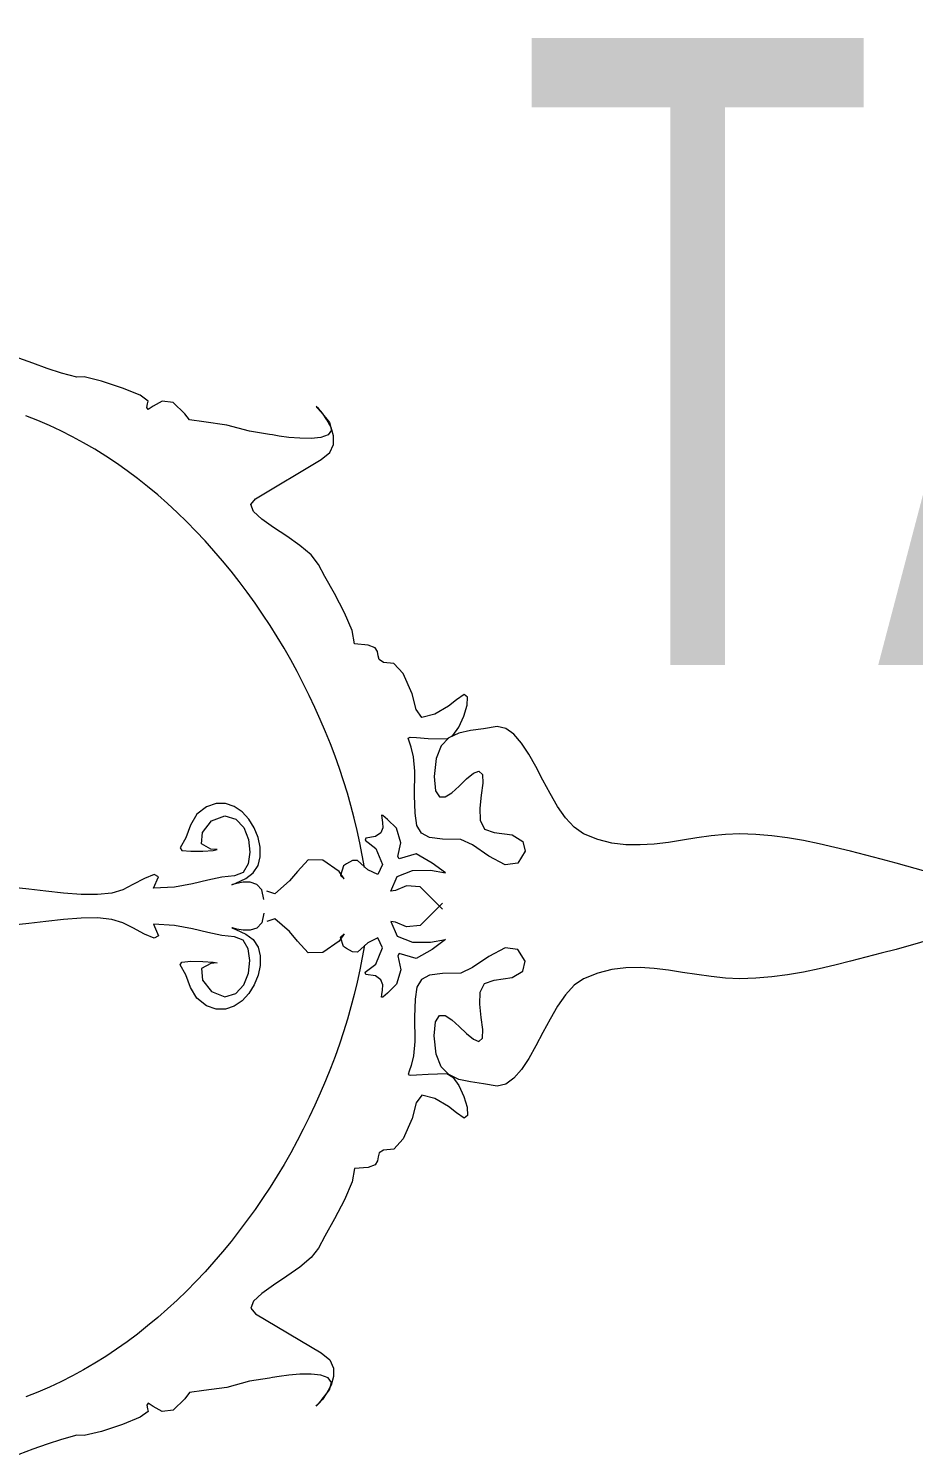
# Model space of a CAD drawing. Header units: centimetres. Extents: x 134057 to 145613, y 5028 to 39996.
# Drawn here: x 135598.1 to 135698.9, y 6571.1 to 6733.5 of the extents above; entities that cross this region are included whole.
import ezdxf

# ---------------------------------------------------------------- set-up
doc = ezdxf.new("R2010")
doc.units = ezdxf.units.CM
doc.layers.add('TEXT', color=3, linetype='Continuous', lineweight=20)
doc.styles.add('ROMANS', font='ROMANS.SHX', dxfattribs={"width": 0.7})

msp = doc.modelspace()

# ---------------------------------------------------------------- linework, layer by layer
at = {"layer": 'TEXT', "color": 2, "linetype": 'Continuous', "lineweight": 9}
for p, q in [((135598.56, 6695.388), (135596.962, 6695.981)), ((135600.185, 6694.808), (135598.56, 6695.388)), ((135601.854, 6694.268), (135600.185, 6694.808)), ((135603.584, 6693.796), (135601.854, 6694.268)), ((135604.412, 6693.835), (135603.584, 6693.796)), ((135606.392, 6693.348), (135604.412, 6693.835)), ((135608.769, 6692.571), (135606.392, 6693.348)), ((135610.788, 6691.741), (135608.769, 6692.571)), ((135611.692, 6691.093), (135610.788, 6691.741)), ((135611.621, 6690.775), (135611.692, 6691.093)), ((135613.317, 6691.081), (135612.292, 6690.522)), ((135614.554, 6690.934), (135613.317, 6691.081)), ((135599.124, 6688.883), (135597.772, 6689.413)), ((135599.124, 6688.883), (135597.772, 6689.413)), ((135611.55, 6690.351), (135611.621, 6690.775)), ((135611.692, 6690.139), (135611.55, 6690.351)), ((135612.292, 6690.522), (135611.692, 6690.139)), ((135615.884, 6689.651), (135614.554, 6690.934)), ((135616.402, 6688.932), (135615.884, 6689.651)), ((135631.095, 6690.226), (135630.841, 6690.465)), ((135630.841, 6690.465), (135630.904, 6690.352)), ((135630.904, 6690.352), (135631.406, 6689.821)), ((135631.543, 6689.704), (135631.095, 6690.226)), ((135631.406, 6689.821), (135632.366, 6688.63)), ((135632.062, 6688.967), (135631.543, 6689.704)), ((135600.46, 6688.308), (135599.124, 6688.883)), ((135600.46, 6688.308), (135599.124, 6688.883)), ((135601.777, 6687.691), (135600.46, 6688.308)), ((135601.777, 6687.691), (135600.46, 6688.308)), ((135618.051, 6688.708), (135616.402, 6688.932)), ((135620.66, 6688.337), (135618.051, 6688.708)), ((135623.233, 6687.649), (135620.66, 6688.337)), ((135632.528, 6688.081), (135632.062, 6688.967)), ((135632.58, 6687.786), (135632.199, 6687.239)), ((135632.366, 6688.63), (135632.58, 6687.786)), ((135632.818, 6687.116), (135632.528, 6688.081)), ((135603.077, 6687.032), (135601.777, 6687.691)), ((135603.077, 6687.032), (135601.777, 6687.691)), ((135604.359, 6686.332), (135603.077, 6687.032)), ((135604.359, 6686.332), (135603.077, 6687.032)), ((135605.622, 6685.593), (135604.359, 6686.332)), ((135605.622, 6685.593), (135604.359, 6686.332)), ((135625.523, 6687.278), (135623.233, 6687.649)), ((135625.851, 6687.224), (135625.523, 6687.278)), ((135626.639, 6687.099), (135625.851, 6687.224)), ((135627.736, 6686.956), (135626.639, 6687.099)), ((135628.991, 6686.845), (135627.736, 6686.956)), ((135630.253, 6686.82), (135628.991, 6686.845)), ((135631.373, 6686.934), (135630.253, 6686.82)), ((135632.199, 6687.239), (135631.373, 6686.934)), ((135632.38, 6685.215), (135632.81, 6686.138)), ((135632.81, 6686.138), (135632.818, 6687.116)), ((135606.866, 6684.815), (135605.622, 6685.593)), ((135606.866, 6684.815), (135605.622, 6685.593)), ((135608.091, 6684.001), (135606.866, 6684.815)), ((135608.091, 6684.001), (135606.866, 6684.815)), ((135631.406, 6684.416), (135632.38, 6685.215)), ((135609.296, 6683.15), (135608.091, 6684.001)), ((135609.296, 6683.15), (135608.091, 6684.001)), ((135610.48, 6682.264), (135609.296, 6683.15)), ((135610.48, 6682.264), (135609.296, 6683.15)), ((135623.934, 6679.964), (135631.406, 6684.416)), ((135611.645, 6681.344), (135610.48, 6682.264)), ((135611.645, 6681.344), (135610.48, 6682.264)), ((135612.788, 6680.392), (135611.645, 6681.344)), ((135612.788, 6680.392), (135611.645, 6681.344)), ((135613.91, 6679.408), (135612.788, 6680.392)), ((135613.91, 6679.408), (135612.788, 6680.392)), ((135623.406, 6679.304), (135623.934, 6679.964)), ((135615.011, 6678.393), (135613.91, 6679.408)), ((135615.011, 6678.393), (135613.91, 6679.408)), ((135616.09, 6677.349), (135615.011, 6678.393)), ((135616.09, 6677.349), (135615.011, 6678.393)), ((135623.71, 6678.528), (135623.406, 6679.304)), ((135624.632, 6677.656), (135623.71, 6678.528)), ((135617.146, 6676.277), (135616.09, 6677.349)), ((135617.146, 6676.277), (135616.09, 6677.349)), ((135625.961, 6676.705), (135624.632, 6677.656)), ((135627.483, 6675.695), (135625.961, 6676.705)), ((135618.179, 6675.178), (135617.146, 6676.277)), ((135618.179, 6675.178), (135617.146, 6676.277)), ((135619.189, 6674.053), (135618.179, 6675.178)), ((135619.189, 6674.053), (135618.179, 6675.178)), ((135628.986, 6674.643), (135627.483, 6675.695)), ((135620.176, 6672.903), (135619.189, 6674.053)), ((135620.176, 6672.903), (135619.189, 6674.053)), ((135630.259, 6673.57), (135628.986, 6674.643)), ((135631.088, 6672.492), (135630.259, 6673.57)), ((135621.139, 6671.729), (135620.176, 6672.903)), ((135621.139, 6671.729), (135620.176, 6672.903)), ((135622.077, 6670.533), (135621.139, 6671.729)), ((135622.077, 6670.533), (135621.139, 6671.729)), ((135631.838, 6671.122), (135631.088, 6672.492)), ((135622.991, 6669.315), (135622.077, 6670.533)), ((135622.991, 6669.315), (135622.077, 6670.533)), ((135632.932, 6669.165), (135631.838, 6671.122)), ((135623.88, 6668.077), (135622.991, 6669.315)), ((135623.88, 6668.077), (135622.991, 6669.315)), ((135634.064, 6666.986), (135632.932, 6669.165)), ((135624.744, 6666.82), (135623.88, 6668.077)), ((135624.744, 6666.82), (135623.88, 6668.077)), ((135625.581, 6665.545), (135624.744, 6666.82)), ((135625.581, 6665.545), (135624.744, 6666.82)), ((135634.929, 6664.952), (135634.064, 6666.986)), ((135626.393, 6664.253), (135625.581, 6665.545)), ((135626.393, 6664.253), (135625.581, 6665.545)), ((135627.178, 6662.945), (135626.393, 6664.253)), ((135627.178, 6662.945), (135626.393, 6664.253)), ((135635.221, 6663.43), (135634.929, 6664.952)), ((135636.778, 6663.307), (135635.221, 6663.43)), ((135627.936, 6661.623), (135627.178, 6662.945)), ((135627.936, 6661.623), (135627.178, 6662.945)), ((135637.55, 6662.989), (135636.778, 6663.307)), ((135637.825, 6662.554), (135637.55, 6662.989)), ((135637.888, 6662.08), (135637.825, 6662.554)), ((135638.026, 6661.645), (135637.888, 6662.08)), ((135628.666, 6660.287), (135627.936, 6661.623)), ((135628.666, 6660.287), (135627.936, 6661.623)), ((135629.369, 6658.938), (135628.666, 6660.287)), ((135629.369, 6658.938), (135628.666, 6660.287)), ((135638.525, 6661.327), (135638.026, 6661.645)), ((135639.673, 6661.204), (135638.525, 6661.327)), ((135640.756, 6660.056), (135639.673, 6661.204)), ((135630.044, 6657.578), (135629.369, 6658.938)), ((135630.044, 6657.578), (135629.369, 6658.938)), ((135641.769, 6657.742), (135640.756, 6660.056)), ((135630.691, 6656.209), (135630.044, 6657.578)), ((135630.691, 6656.209), (135630.044, 6657.578)), ((135642.217, 6655.958), (135641.769, 6657.742)), ((135646.827, 6657.071), (135645.906, 6656.36)), ((135647.7, 6657.675), (135646.827, 6657.071)), ((135648.067, 6657.37), (135647.7, 6657.675)), ((135648.025, 6656.453), (135648.067, 6657.37)), ((135631.308, 6654.83), (135630.691, 6656.209)), ((135631.308, 6654.83), (135630.691, 6656.209)), ((135642.87, 6655.058), (135642.217, 6655.958)), ((135644.343, 6655.441), (135642.87, 6655.058)), ((135645.906, 6656.36), (135644.343, 6655.441)), ((135647.671, 6655.222), (135648.025, 6656.453)), ((135631.897, 6653.443), (135631.308, 6654.83)), ((135631.897, 6653.443), (135631.308, 6654.83)), ((135646.418, 6653.007), (135647.103, 6653.974)), ((135647.103, 6653.974), (135647.671, 6655.222)), ((135649.89, 6653.783), (135648.42, 6653.569)), ((135651.438, 6654.05), (135649.89, 6653.783)), ((135652.434, 6653.811), (135651.438, 6654.05)), ((135653.355, 6653.151), (135652.434, 6653.811)), ((135632.456, 6652.05), (135631.897, 6653.443)), ((135632.456, 6652.05), (135631.897, 6653.443)), ((135632.985, 6650.651), (135632.456, 6652.05)), ((135632.985, 6650.651), (135632.456, 6652.05)), ((135641.322, 6652.699), (135641.553, 6652.803)), ((135641.412, 6652.355), (135641.322, 6652.699)), ((135641.668, 6651.68), (135641.412, 6652.355)), ((135641.553, 6652.803), (135642.259, 6652.763)), ((135642.259, 6652.763), (135643.594, 6652.671)), ((135643.594, 6652.671), (135645.714, 6652.619)), ((135645.948, 6652.732), (135645.062, 6651.825)), ((135645.714, 6652.619), (135646.418, 6653.007)), ((135647.087, 6653.266), (135645.948, 6652.732)), ((135648.42, 6653.569), (135647.087, 6653.266)), ((135654.218, 6652.15), (135653.355, 6653.151)), ((135655.042, 6650.893), (135654.218, 6652.15)), ((135633.483, 6649.247), (135632.985, 6650.651)), ((135633.483, 6649.247), (135632.985, 6650.651)), ((135641.934, 6650.58), (135641.668, 6651.68)), ((135642.058, 6648.962), (135641.934, 6650.58)), ((135645.062, 6651.825), (135644.488, 6650.404)), ((135655.847, 6649.46), (135655.042, 6650.893)), ((135633.951, 6647.84), (135633.483, 6649.247)), ((135633.951, 6647.84), (135633.483, 6649.247)), ((135642.048, 6646.178), (135642.058, 6648.962)), ((135644.488, 6650.404), (135644.284, 6648.326)), ((135648.742, 6648.7), (135649.371, 6648.962)), ((135649.371, 6648.962), (135649.785, 6648.575)), ((135656.65, 6647.935), (135655.847, 6649.46)), ((135634.388, 6646.431), (135633.951, 6647.84)), ((135634.388, 6646.431), (135633.951, 6647.84)), ((135644.284, 6648.326), (135644.443, 6646.711)), ((135646.291, 6646.498), (135647.132, 6647.252)), ((135647.132, 6647.252), (135647.972, 6648.058)), ((135647.972, 6648.058), (135648.742, 6648.7)), ((135649.801, 6647.576), (135649.625, 6646.209)), ((135649.785, 6648.575), (135649.801, 6647.576)), ((135657.47, 6646.4), (135656.65, 6647.935)), ((135634.793, 6645.021), (135634.388, 6646.431)), ((135634.793, 6645.021), (135634.388, 6646.431)), ((135642.097, 6644.15), (135642.048, 6646.178)), ((135644.443, 6646.711), (135644.877, 6646.011)), ((135644.877, 6646.011), (135645.516, 6646.013)), ((135645.516, 6646.013), (135646.291, 6646.498)), ((135649.625, 6646.209), (135649.464, 6644.72)), ((135658.326, 6644.938), (135657.47, 6646.4)), ((135617.256, 6644.034), (135616.514, 6642.797)), ((135617.256, 6644.034), (135616.514, 6642.797)), ((135618.361, 6644.885), (135617.256, 6644.034)), ((135618.361, 6644.885), (135617.256, 6644.034)), ((135619.454, 6645.278), (135618.361, 6644.885)), ((135619.454, 6645.278), (135618.361, 6644.885)), ((135620.509, 6645.273), (135619.454, 6645.278)), ((135620.509, 6645.273), (135619.454, 6645.278)), ((135621.498, 6644.931), (135620.509, 6645.273)), ((135621.498, 6644.931), (135620.509, 6645.273)), ((135622.392, 6644.312), (135621.498, 6644.931)), ((135622.392, 6644.312), (135621.498, 6644.931)), ((135623.165, 6643.479), (135622.392, 6644.312)), ((135623.165, 6643.479), (135622.392, 6644.312)), ((135635.167, 6643.61), (135634.793, 6645.021)), ((135635.167, 6643.61), (135634.793, 6645.021)), ((135638.441, 6643.907), (135638.272, 6643.922)), ((135638.272, 6643.922), (135638.31, 6643.616)), ((135638.441, 6643.907), (135638.272, 6643.922)), ((135638.272, 6643.922), (135638.31, 6643.616)), ((135642.321, 6642.759), (135642.097, 6644.15)), ((135649.464, 6644.72), (135649.522, 6643.354)), ((135659.236, 6643.63), (135658.326, 6644.938)), ((135616.514, 6642.797), (135615.984, 6641.349)), ((135616.514, 6642.797), (135615.984, 6641.349)), ((135617.912, 6641.967), (135618.913, 6643.279)), ((135617.912, 6641.967), (135618.913, 6643.279)), ((135618.913, 6643.279), (135620.436, 6643.875)), ((135618.913, 6643.279), (135620.436, 6643.875)), ((135620.436, 6643.875), (135621.691, 6643.496)), ((135620.436, 6643.875), (135621.691, 6643.496)), ((135621.691, 6643.496), (135622.589, 6642.52)), ((135621.691, 6643.496), (135622.589, 6642.52)), ((135622.589, 6642.52), (135623.127, 6641.184)), ((135622.589, 6642.52), (135623.127, 6641.184)), ((135623.787, 6642.491), (135623.165, 6643.479)), ((135623.787, 6642.491), (135623.165, 6643.479)), ((135624.232, 6641.409), (135623.787, 6642.491)), ((135624.232, 6641.409), (135623.787, 6642.491)), ((135635.508, 6642.201), (135635.167, 6643.61)), ((135635.508, 6642.201), (135635.167, 6643.61)), ((135638.425, 6642.503), (135638.208, 6641.93)), ((135638.425, 6642.503), (135638.208, 6641.93)), ((135638.31, 6643.616), (135638.41, 6643.104)), ((135638.31, 6643.616), (135638.41, 6643.104)), ((135638.41, 6643.104), (135638.425, 6642.503)), ((135638.41, 6643.104), (135638.425, 6642.503)), ((135638.966, 6643.453), (135638.441, 6643.907)), ((135638.966, 6643.453), (135638.441, 6643.907)), ((135639.991, 6642.444), (135638.966, 6643.453)), ((135639.991, 6642.444), (135638.966, 6643.453)), ((135640.462, 6640.795), (135639.991, 6642.444)), ((135640.462, 6640.795), (135639.991, 6642.444)), ((135642.836, 6641.886), (135642.321, 6642.759)), ((135649.522, 6643.354), (135650.005, 6642.355)), ((135650.005, 6642.355), (135651.12, 6641.967)), ((135660.22, 6642.559), (135659.236, 6643.63)), ((135661.295, 6641.808), (135660.22, 6642.559)), ((135615.984, 6641.349), (135615.348, 6640.218)), ((135615.984, 6641.349), (135615.348, 6640.218)), ((135617.775, 6640.655), (135617.912, 6641.967)), ((135617.775, 6640.655), (135617.912, 6641.967)), ((135623.127, 6641.184), (135623.297, 6639.729)), ((135623.127, 6641.184), (135623.297, 6639.729)), ((135624.472, 6640.294), (135624.232, 6641.409)), ((135624.472, 6640.294), (135624.232, 6641.409)), ((135635.816, 6640.795), (135635.508, 6642.201)), ((135635.816, 6640.795), (135635.508, 6642.201)), ((135636.092, 6639.391), (135635.816, 6640.795)), ((135636.092, 6639.391), (135635.816, 6640.795)), ((135636.493, 6641.331), (135636.423, 6641.078)), ((135636.493, 6641.331), (135636.423, 6641.078)), ((135636.423, 6641.078), (135637.624, 6640.153)), ((135636.423, 6641.078), (135637.624, 6640.153)), ((135637.613, 6641.5), (135636.493, 6641.331)), ((135637.613, 6641.5), (135636.493, 6641.331)), ((135638.208, 6641.93), (135637.613, 6641.5)), ((135638.208, 6641.93), (135637.613, 6641.5)), ((135640.156, 6639.217), (135640.462, 6640.795)), ((135640.156, 6639.217), (135640.462, 6640.795)), ((135643.761, 6641.41), (135642.836, 6641.886)), ((135645.211, 6641.212), (135643.761, 6641.41)), ((135647.304, 6641.172), (135645.211, 6641.212)), ((135648.658, 6640.549), (135647.304, 6641.172)), ((135651.12, 6641.967), (135653.152, 6641.689)), ((135653.152, 6641.689), (135654.379, 6640.934)), ((135654.379, 6640.934), (135654.652, 6639.821)), ((135662.899, 6641.163), (135661.295, 6641.808)), ((135664.504, 6640.763), (135662.899, 6641.163)), ((135666.111, 6640.57), (135664.504, 6640.763)), ((135670.946, 6640.841), (135669.331, 6640.647)), ((135672.566, 6641.086), (135670.946, 6640.841)), ((135674.19, 6641.344), (135672.566, 6641.086)), ((135675.821, 6641.576), (135674.19, 6641.344)), ((135677.457, 6641.744), (135675.821, 6641.576)), ((135679.101, 6641.808), (135677.457, 6641.744)), ((135680.913, 6641.753), (135679.101, 6641.808)), ((135682.723, 6641.598), (135680.913, 6641.753)), ((135684.53, 6641.357), (135682.723, 6641.598)), ((135686.33, 6641.045), (135684.53, 6641.357)), ((135688.123, 6640.675), (135686.33, 6641.045)), ((135689.907, 6640.263), (135688.123, 6640.675)), ((135615.348, 6640.218), (135615.541, 6639.93)), ((135615.348, 6640.218), (135615.541, 6639.93)), ((135615.541, 6639.93), (135616.573, 6639.824)), ((135615.541, 6639.93), (135616.573, 6639.824)), ((135616.573, 6639.824), (135617.932, 6639.841)), ((135616.573, 6639.824), (135617.932, 6639.841)), ((135618.846, 6640.059), (135617.775, 6640.655)), ((135618.846, 6640.059), (135617.775, 6640.655)), ((135617.932, 6639.841), (135619.105, 6639.924)), ((135617.932, 6639.841), (135619.105, 6639.924)), ((135619.581, 6640.016), (135618.846, 6640.059)), ((135619.581, 6640.016), (135618.846, 6640.059)), ((135619.105, 6639.924), (135619.581, 6640.016)), ((135619.105, 6639.924), (135619.581, 6640.016)), ((135623.297, 6639.729), (135623.094, 6638.394)), ((135623.297, 6639.729), (135623.094, 6638.394)), ((135624.224, 6638.209), (135624.478, 6639.207)), ((135624.224, 6638.209), (135624.478, 6639.207)), ((135624.478, 6639.207), (135624.472, 6640.294)), ((135624.478, 6639.207), (135624.472, 6640.294)), ((135636.334, 6637.992), (135636.092, 6639.391)), ((135636.334, 6637.992), (135636.092, 6639.391)), ((135637.624, 6640.153), (135638.401, 6638.31)), ((135637.624, 6640.153), (135638.401, 6638.31)), ((135640.309, 6638.946), (135640.156, 6639.217)), ((135640.309, 6638.946), (135640.156, 6639.217)), ((135642.234, 6639.523), (135640.309, 6638.946)), ((135642.234, 6639.523), (135640.309, 6638.946)), ((135644.054, 6638.475), (135642.234, 6639.523)), ((135644.054, 6638.475), (135642.234, 6639.523)), ((135650.504, 6639.284), (135648.658, 6640.549)), ((135652.379, 6638.288), (135650.504, 6639.284)), ((135654.652, 6639.821), (135653.823, 6638.469)), ((135667.72, 6640.544), (135666.111, 6640.57)), ((135669.331, 6640.647), (135667.72, 6640.544)), ((135691.679, 6639.821), (135689.907, 6640.263)), ((135693.438, 6639.366), (135691.679, 6639.821)), ((135695.181, 6638.91), (135693.438, 6639.366)), ((135622.513, 6637.417), (135621.549, 6637.038)), ((135622.513, 6637.417), (135621.549, 6637.038)), ((135623.094, 6638.394), (135622.513, 6637.417)), ((135623.094, 6638.394), (135622.513, 6637.417)), ((135623.68, 6637.359), (135624.224, 6638.209)), ((135623.68, 6637.359), (135624.224, 6638.209)), ((135628.703, 6637.515), (135627.796, 6636.444)), ((135628.703, 6637.515), (135627.796, 6636.444)), ((135629.94, 6638.858), (135628.703, 6637.515)), ((135629.94, 6638.858), (135628.703, 6637.515)), ((135631.6, 6638.823), (135629.94, 6638.858)), ((135631.6, 6638.823), (135629.94, 6638.858)), ((135633.473, 6637.515), (135631.6, 6638.823)), ((135633.473, 6637.515), (135631.6, 6638.823)), ((135634.02, 6636.691), (135633.473, 6637.515)), ((135634.02, 6636.691), (135633.473, 6637.515)), ((135633.95, 6638.151), (135633.614, 6637.068)), ((135633.95, 6638.151), (135633.614, 6637.068)), ((135634.291, 6638.387), (135633.95, 6638.151)), ((135634.291, 6638.387), (135633.95, 6638.151)), ((135634.986, 6638.764), (135634.291, 6638.387)), ((135634.986, 6638.764), (135634.291, 6638.387)), ((135635.539, 6638.787), (135634.986, 6638.764)), ((135635.539, 6638.787), (135634.986, 6638.764)), ((135636.705, 6637.71), (135635.539, 6638.787)), ((135636.705, 6637.71), (135635.539, 6638.787)), ((135637.871, 6637.162), (135636.705, 6637.71)), ((135637.871, 6637.162), (135636.705, 6637.71)), ((135638.401, 6638.31), (135637.871, 6637.162)), ((135638.401, 6638.31), (135637.871, 6637.162)), ((135640.078, 6636.954), (135641.799, 6637.635)), ((135640.078, 6636.954), (135641.799, 6637.635)), ((135641.799, 6637.635), (135643.849, 6637.659)), ((135641.799, 6637.635), (135643.849, 6637.659)), ((135643.849, 6637.659), (135645.555, 6637.356)), ((135643.849, 6637.659), (135645.555, 6637.356)), ((135645.555, 6637.356), (135644.054, 6638.475)), ((135645.555, 6637.356), (135644.054, 6638.475)), ((135653.823, 6638.469), (135652.379, 6638.288)), ((135696.907, 6638.469), (135695.181, 6638.91)), ((135715.349, 6633.223), (135696.907, 6638.469)), ((135609.942, 6636.03), (135608.83, 6635.449)), ((135609.942, 6636.03), (135608.83, 6635.449)), ((135611.275, 6636.741), (135609.942, 6636.03)), ((135611.275, 6636.741), (135609.942, 6636.03)), ((135612.402, 6637.177), (135611.275, 6636.741)), ((135612.402, 6637.177), (135611.275, 6636.741)), ((135612.328, 6635.608), (135612.895, 6636.934)), ((135612.328, 6635.608), (135612.895, 6636.934)), ((135612.895, 6636.934), (135612.402, 6637.177)), ((135612.895, 6636.934), (135612.402, 6637.177)), ((135616.741, 6636.111), (135614.706, 6635.756)), ((135616.741, 6636.111), (135614.706, 6635.756)), ((135618.509, 6636.535), (135616.741, 6636.111)), ((135618.509, 6636.535), (135616.741, 6636.111)), ((135620.086, 6636.89), (135618.509, 6636.535)), ((135620.086, 6636.89), (135618.509, 6636.535)), ((135621.549, 6637.038), (135620.086, 6636.89)), ((135621.549, 6637.038), (135620.086, 6636.89)), ((135621.222, 6635.998), (135621.677, 6636.189)), ((135621.222, 6635.998), (135621.677, 6636.189)), ((135621.307, 6636.032), (135621.222, 6635.998)), ((135621.307, 6636.032), (135621.222, 6635.998)), ((135621.785, 6636.171), (135621.307, 6636.032)), ((135621.785, 6636.171), (135621.307, 6636.032)), ((135621.677, 6636.189), (135622.821, 6636.72)), ((135621.677, 6636.189), (135622.821, 6636.72)), ((135622.508, 6636.298), (135621.785, 6636.171)), ((135622.508, 6636.298), (135621.785, 6636.171)), ((135623.327, 6636.296), (135622.508, 6636.298)), ((135623.327, 6636.296), (135622.508, 6636.298)), ((135622.821, 6636.72), (135623.68, 6637.359)), ((135622.821, 6636.72), (135623.68, 6637.359)), ((135624.095, 6636.047), (135623.327, 6636.296)), ((135624.095, 6636.047), (135623.327, 6636.296)), ((135624.665, 6635.433), (135624.095, 6636.047)), ((135624.665, 6635.433), (135624.095, 6636.047)), ((135627.796, 6636.444), (135626.112, 6634.983)), ((135627.796, 6636.444), (135626.112, 6634.983)), ((135633.614, 6637.068), (135634.02, 6636.691)), ((135633.614, 6637.068), (135634.02, 6636.691)), ((135639.355, 6635.29), (135640.078, 6636.954)), ((135639.355, 6635.29), (135640.078, 6636.954)), ((135641.122, 6635.89), (135639.867, 6635.378)), ((135641.122, 6635.89), (135639.867, 6635.378)), ((135642.694, 6635.767), (135641.122, 6635.89)), ((135642.694, 6635.767), (135641.122, 6635.89)), ((135598.099, 6635.516), (135596.328, 6635.694)), ((135598.099, 6635.516), (135596.328, 6635.694)), ((135600.049, 6635.289), (135598.099, 6635.516)), ((135600.049, 6635.289), (135598.099, 6635.516)), ((135602.073, 6635.071), (135600.049, 6635.289)), ((135602.073, 6635.071), (135600.049, 6635.289)), ((135604.068, 6634.92), (135602.073, 6635.071)), ((135604.068, 6634.92), (135602.073, 6635.071)), ((135605.929, 6634.895), (135604.068, 6634.92)), ((135605.929, 6634.895), (135604.068, 6634.92)), ((135607.551, 6635.051), (135605.929, 6634.895)), ((135607.551, 6635.051), (135605.929, 6634.895)), ((135608.83, 6635.449), (135607.551, 6635.051)), ((135608.83, 6635.449), (135607.551, 6635.051)), ((135614.706, 6635.756), (135612.328, 6635.608)), ((135614.706, 6635.756), (135612.328, 6635.608)), ((135624.887, 6634.336), (135624.665, 6635.433)), ((135624.887, 6634.336), (135624.665, 6635.433)), ((135626.112, 6634.983), (135625.205, 6635.29)), ((135626.112, 6634.983), (135625.205, 6635.29)), ((135639.867, 6635.378), (135639.355, 6635.29)), ((135639.867, 6635.378), (135639.355, 6635.29)), ((135645.237, 6633.223), (135642.694, 6635.767)), ((135645.237, 6633.223), (135642.694, 6635.767)), ((135624.887, 6632.788), (135624.665, 6631.691)), ((135624.887, 6632.788), (135624.665, 6631.691)), ((135645.237, 6633.901), (135642.694, 6631.357)), ((135645.237, 6633.901), (135642.694, 6631.357)), ((135715.349, 6633.901), (135696.907, 6628.654)), ((135598.099, 6631.608), (135596.328, 6631.43)), ((135598.099, 6631.608), (135596.328, 6631.43)), ((135600.049, 6631.835), (135598.099, 6631.608)), ((135600.049, 6631.835), (135598.099, 6631.608)), ((135602.073, 6632.053), (135600.049, 6631.835)), ((135602.073, 6632.053), (135600.049, 6631.835)), ((135604.068, 6632.203), (135602.073, 6632.053)), ((135604.068, 6632.203), (135602.073, 6632.053)), ((135605.929, 6632.229), (135604.068, 6632.203)), ((135605.929, 6632.229), (135604.068, 6632.203)), ((135607.551, 6632.072), (135605.929, 6632.229)), ((135607.551, 6632.072), (135605.929, 6632.229)), ((135608.83, 6631.675), (135607.551, 6632.072)), ((135608.83, 6631.675), (135607.551, 6632.072)), ((135609.942, 6631.094), (135608.83, 6631.675)), ((135609.942, 6631.094), (135608.83, 6631.675)), ((135611.275, 6630.383), (135609.942, 6631.094)), ((135611.275, 6630.383), (135609.942, 6631.094)), ((135612.328, 6631.516), (135612.895, 6630.19)), ((135612.328, 6631.516), (135612.895, 6630.19)), ((135614.706, 6631.367), (135612.328, 6631.516)), ((135614.706, 6631.367), (135612.328, 6631.516)), ((135616.741, 6631.012), (135614.706, 6631.367)), ((135616.741, 6631.012), (135614.706, 6631.367)), ((135618.509, 6630.589), (135616.741, 6631.012)), ((135618.509, 6630.589), (135616.741, 6631.012)), ((135621.307, 6631.092), (135621.222, 6631.126)), ((135621.222, 6631.126), (135621.677, 6630.935)), ((135621.307, 6631.092), (135621.222, 6631.126)), ((135621.222, 6631.126), (135621.677, 6630.935)), ((135621.785, 6630.953), (135621.307, 6631.092)), ((135621.785, 6630.953), (135621.307, 6631.092)), ((135621.677, 6630.935), (135622.821, 6630.403)), ((135621.677, 6630.935), (135622.821, 6630.403)), ((135622.508, 6630.825), (135621.785, 6630.953)), ((135622.508, 6630.825), (135621.785, 6630.953)), ((135624.095, 6631.076), (135623.327, 6630.827)), ((135624.095, 6631.076), (135623.327, 6630.827)), ((135624.665, 6631.691), (135624.095, 6631.076)), ((135624.665, 6631.691), (135624.095, 6631.076)), ((135626.112, 6632.14), (135625.205, 6631.834)), ((135626.112, 6632.14), (135625.205, 6631.834)), ((135627.796, 6630.68), (135626.112, 6632.14)), ((135627.796, 6630.68), (135626.112, 6632.14)), ((135639.867, 6631.746), (135639.355, 6631.834)), ((135639.867, 6631.746), (135639.355, 6631.834)), ((135639.355, 6631.834), (135640.078, 6630.17)), ((135639.355, 6631.834), (135640.078, 6630.17)), ((135641.122, 6631.233), (135639.867, 6631.746)), ((135641.122, 6631.233), (135639.867, 6631.746)), ((135642.694, 6631.357), (135641.122, 6631.233)), ((135642.694, 6631.357), (135641.122, 6631.233)), ((135612.402, 6629.947), (135611.275, 6630.383)), ((135612.402, 6629.947), (135611.275, 6630.383)), ((135612.895, 6630.19), (135612.402, 6629.947)), ((135612.895, 6630.19), (135612.402, 6629.947)), ((135620.086, 6630.234), (135618.509, 6630.589)), ((135620.086, 6630.234), (135618.509, 6630.589)), ((135621.549, 6630.085), (135620.086, 6630.234)), ((135621.549, 6630.085), (135620.086, 6630.234)), ((135622.513, 6629.707), (135621.549, 6630.085)), ((135622.513, 6629.707), (135621.549, 6630.085)), ((135623.327, 6630.827), (135622.508, 6630.825)), ((135623.327, 6630.827), (135622.508, 6630.825)), ((135623.094, 6628.73), (135622.513, 6629.707)), ((135623.094, 6628.73), (135622.513, 6629.707)), ((135622.821, 6630.403), (135623.68, 6629.764)), ((135622.821, 6630.403), (135623.68, 6629.764)), ((135623.68, 6629.764), (135624.224, 6628.915)), ((135623.68, 6629.764), (135624.224, 6628.915)), ((135628.703, 6629.608), (135627.796, 6630.68)), ((135628.703, 6629.608), (135627.796, 6630.68)), ((135629.94, 6628.266), (135628.703, 6629.608)), ((135629.94, 6628.266), (135628.703, 6629.608)), ((135633.473, 6629.608), (135631.6, 6628.301)), ((135633.473, 6629.608), (135631.6, 6628.301)), ((135634.02, 6630.433), (135633.473, 6629.608)), ((135634.02, 6630.433), (135633.473, 6629.608)), ((135633.614, 6630.056), (135634.02, 6630.433)), ((135633.614, 6630.056), (135634.02, 6630.433)), ((135633.95, 6628.972), (135633.614, 6630.056)), ((135633.95, 6628.972), (135633.614, 6630.056)), ((135636.705, 6629.414), (135635.539, 6628.336)), ((135636.705, 6629.414), (135635.539, 6628.336)), ((135637.871, 6629.962), (135636.705, 6629.414)), ((135637.871, 6629.962), (135636.705, 6629.414)), ((135638.401, 6628.813), (135637.871, 6629.962)), ((135638.401, 6628.813), (135637.871, 6629.962)), ((135640.078, 6630.17), (135641.799, 6629.489)), ((135640.078, 6630.17), (135641.799, 6629.489)), ((135641.799, 6629.489), (135643.849, 6629.464)), ((135641.799, 6629.489), (135643.849, 6629.464)), ((135643.849, 6629.464), (135645.555, 6629.767)), ((135643.849, 6629.464), (135645.555, 6629.767)), ((135645.555, 6629.767), (135644.054, 6628.649)), ((135645.555, 6629.767), (135644.054, 6628.649)), ((135623.297, 6627.395), (135623.094, 6628.73)), ((135623.297, 6627.395), (135623.094, 6628.73)), ((135624.224, 6628.915), (135624.478, 6627.917)), ((135624.224, 6628.915), (135624.478, 6627.917)), ((135624.478, 6627.917), (135624.472, 6626.83)), ((135624.478, 6627.917), (135624.472, 6626.83)), ((135631.6, 6628.301), (135629.94, 6628.266)), ((135631.6, 6628.301), (135629.94, 6628.266)), ((135634.291, 6628.737), (135633.95, 6628.972)), ((135634.291, 6628.737), (135633.95, 6628.972)), ((135634.986, 6628.36), (135634.291, 6628.737)), ((135634.986, 6628.36), (135634.291, 6628.737)), ((135635.539, 6628.336), (135634.986, 6628.36)), ((135635.539, 6628.336), (135634.986, 6628.36)), ((135636.092, 6627.733), (135635.816, 6626.329)), ((135636.092, 6627.733), (135635.816, 6626.329)), ((135636.334, 6629.131), (135636.092, 6627.733)), ((135636.334, 6629.131), (135636.092, 6627.733)), ((135637.624, 6626.97), (135638.401, 6628.813)), ((135637.624, 6626.97), (135638.401, 6628.813)), ((135640.309, 6628.177), (135640.156, 6627.907)), ((135640.309, 6628.177), (135640.156, 6627.907)), ((135640.156, 6627.907), (135640.462, 6626.329)), ((135640.156, 6627.907), (135640.462, 6626.329)), ((135642.234, 6627.6), (135640.309, 6628.177)), ((135642.234, 6627.6), (135640.309, 6628.177)), ((135644.054, 6628.649), (135642.234, 6627.6)), ((135644.054, 6628.649), (135642.234, 6627.6)), ((135650.504, 6627.84), (135648.658, 6626.575)), ((135652.379, 6628.836), (135650.504, 6627.84)), ((135653.823, 6628.654), (135652.379, 6628.836)), ((135654.652, 6627.303), (135653.823, 6628.654)), ((135693.438, 6627.758), (135691.679, 6627.302)), ((135695.181, 6628.213), (135693.438, 6627.758)), ((135696.907, 6628.654), (135695.181, 6628.213)), ((135615.348, 6626.906), (135615.541, 6627.193)), ((135615.348, 6626.906), (135615.541, 6627.193)), ((135615.984, 6625.775), (135615.348, 6626.906)), ((135615.984, 6625.775), (135615.348, 6626.906)), ((135615.541, 6627.193), (135616.573, 6627.3)), ((135615.541, 6627.193), (135616.573, 6627.3)), ((135616.573, 6627.3), (135617.932, 6627.283)), ((135616.573, 6627.3), (135617.932, 6627.283)), ((135618.846, 6627.065), (135617.775, 6626.468)), ((135618.846, 6627.065), (135617.775, 6626.468)), ((135617.775, 6626.468), (135617.912, 6625.157)), ((135617.775, 6626.468), (135617.912, 6625.157)), ((135617.932, 6627.283), (135619.105, 6627.2)), ((135617.932, 6627.283), (135619.105, 6627.2)), ((135619.581, 6627.108), (135618.846, 6627.065)), ((135619.581, 6627.108), (135618.846, 6627.065)), ((135619.105, 6627.2), (135619.581, 6627.108)), ((135619.105, 6627.2), (135619.581, 6627.108)), ((135623.127, 6625.94), (135623.297, 6627.395)), ((135623.127, 6625.94), (135623.297, 6627.395)), ((135624.472, 6626.83), (135624.232, 6625.715)), ((135624.472, 6626.83), (135624.232, 6625.715)), ((135635.816, 6626.329), (135635.508, 6624.922)), ((135635.816, 6626.329), (135635.508, 6624.922)), ((135636.423, 6626.046), (135637.624, 6626.97)), ((135636.423, 6626.046), (135637.624, 6626.97)), ((135640.462, 6626.329), (135639.991, 6624.68)), ((135640.462, 6626.329), (135639.991, 6624.68)), ((135648.658, 6626.575), (135647.304, 6625.952)), ((135653.152, 6625.435), (135654.379, 6626.19)), ((135654.379, 6626.19), (135654.652, 6627.303)), ((135664.504, 6626.361), (135662.899, 6625.961)), ((135666.111, 6626.554), (135664.504, 6626.361)), ((135667.72, 6626.58), (135666.111, 6626.554)), ((135669.331, 6626.477), (135667.72, 6626.58)), ((135670.946, 6626.283), (135669.331, 6626.477)), ((135672.566, 6626.038), (135670.946, 6626.283)), ((135686.33, 6626.079), (135684.53, 6625.766)), ((135688.123, 6626.449), (135686.33, 6626.079)), ((135689.907, 6626.861), (135688.123, 6626.449)), ((135691.679, 6627.302), (135689.907, 6626.861)), ((135616.514, 6624.327), (135615.984, 6625.775)), ((135616.514, 6624.327), (135615.984, 6625.775)), ((135617.912, 6625.157), (135618.913, 6623.845)), ((135617.912, 6625.157), (135618.913, 6623.845)), ((135621.691, 6623.628), (135622.589, 6624.604)), ((135621.691, 6623.628), (135622.589, 6624.604)), ((135622.589, 6624.604), (135623.127, 6625.94)), ((135622.589, 6624.604), (135623.127, 6625.94)), ((135623.787, 6624.633), (135623.165, 6623.645)), ((135623.787, 6624.633), (135623.165, 6623.645)), ((135624.232, 6625.715), (135623.787, 6624.633)), ((135624.232, 6625.715), (135623.787, 6624.633)), ((135635.508, 6624.922), (135635.167, 6623.513)), ((135635.508, 6624.922), (135635.167, 6623.513)), ((135636.493, 6625.793), (135636.423, 6626.046)), ((135636.493, 6625.793), (135636.423, 6626.046)), ((135637.613, 6625.624), (135636.493, 6625.793)), ((135637.613, 6625.624), (135636.493, 6625.793)), ((135638.208, 6625.194), (135637.613, 6625.624)), ((135638.208, 6625.194), (135637.613, 6625.624)), ((135638.425, 6624.621), (135638.208, 6625.194)), ((135638.425, 6624.621), (135638.208, 6625.194)), ((135638.41, 6624.02), (135638.425, 6624.621)), ((135638.41, 6624.02), (135638.425, 6624.621)), ((135639.991, 6624.68), (135638.966, 6623.671)), ((135639.991, 6624.68), (135638.966, 6623.671)), ((135642.836, 6625.238), (135642.321, 6624.365)), ((135643.761, 6625.714), (135642.836, 6625.238)), ((135645.211, 6625.912), (135643.761, 6625.714)), ((135647.304, 6625.952), (135645.211, 6625.912)), ((135649.522, 6623.77), (135650.005, 6624.769)), ((135650.005, 6624.769), (135651.12, 6625.157)), ((135651.12, 6625.157), (135653.152, 6625.435)), ((135660.22, 6624.565), (135659.236, 6623.494)), ((135661.295, 6625.316), (135660.22, 6624.565)), ((135662.899, 6625.961), (135661.295, 6625.316)), ((135674.19, 6625.78), (135672.566, 6626.038)), ((135675.821, 6625.548), (135674.19, 6625.78)), ((135677.457, 6625.38), (135675.821, 6625.548)), ((135679.101, 6625.316), (135677.457, 6625.38)), ((135680.913, 6625.371), (135679.101, 6625.316)), ((135682.723, 6625.526), (135680.913, 6625.371)), ((135684.53, 6625.766), (135682.723, 6625.526)), ((135617.256, 6623.09), (135616.514, 6624.327)), ((135617.256, 6623.09), (135616.514, 6624.327)), ((135618.361, 6622.239), (135617.256, 6623.09)), ((135618.361, 6622.239), (135617.256, 6623.09)), ((135618.913, 6623.845), (135620.436, 6623.249)), ((135618.913, 6623.845), (135620.436, 6623.249)), ((135620.436, 6623.249), (135621.691, 6623.628)), ((135620.436, 6623.249), (135621.691, 6623.628)), ((135622.392, 6622.811), (135621.498, 6622.193)), ((135622.392, 6622.811), (135621.498, 6622.193)), ((135623.165, 6623.645), (135622.392, 6622.811)), ((135623.165, 6623.645), (135622.392, 6622.811)), ((135635.167, 6623.513), (135634.793, 6622.103)), ((135635.167, 6623.513), (135634.793, 6622.103)), ((135638.272, 6623.202), (135638.31, 6623.508)), ((135638.272, 6623.202), (135638.31, 6623.508)), ((135638.441, 6623.217), (135638.272, 6623.202)), ((135638.441, 6623.217), (135638.272, 6623.202)), ((135638.31, 6623.508), (135638.41, 6624.02)), ((135638.31, 6623.508), (135638.41, 6624.02)), ((135638.966, 6623.671), (135638.441, 6623.217)), ((135638.966, 6623.671), (135638.441, 6623.217)), ((135642.097, 6622.974), (135642.048, 6620.946)), ((135642.321, 6624.365), (135642.097, 6622.974)), ((135649.464, 6622.404), (135649.522, 6623.77)), ((135659.236, 6623.494), (135658.326, 6622.186)), ((135619.454, 6621.846), (135618.361, 6622.239)), ((135619.454, 6621.846), (135618.361, 6622.239)), ((135620.509, 6621.851), (135619.454, 6621.846)), ((135620.509, 6621.851), (135619.454, 6621.846)), ((135621.498, 6622.193), (135620.509, 6621.851)), ((135621.498, 6622.193), (135620.509, 6621.851)), ((135634.793, 6622.103), (135634.388, 6620.693)), ((135634.793, 6622.103), (135634.388, 6620.693)), ((135649.625, 6620.915), (135649.464, 6622.404)), ((135658.326, 6622.186), (135657.47, 6620.724)), ((135634.388, 6620.693), (135633.951, 6619.284)), ((135634.388, 6620.693), (135633.951, 6619.284)), ((135642.048, 6620.946), (135642.058, 6618.161)), ((135644.284, 6618.797), (135644.443, 6620.413)), ((135644.443, 6620.413), (135644.877, 6621.113)), ((135644.877, 6621.113), (135645.516, 6621.111)), ((135645.516, 6621.111), (135646.291, 6620.626)), ((135646.291, 6620.626), (135647.132, 6619.872)), ((135647.132, 6619.872), (135647.972, 6619.066)), ((135649.801, 6619.548), (135649.625, 6620.915)), ((135657.47, 6620.724), (135656.65, 6619.189)), ((135633.951, 6619.284), (135633.483, 6617.877)), ((135633.951, 6619.284), (135633.483, 6617.877)), ((135642.058, 6618.161), (135641.934, 6616.544)), ((135644.488, 6616.72), (135644.284, 6618.797)), ((135647.972, 6619.066), (135648.742, 6618.424)), ((135648.742, 6618.424), (135649.371, 6618.161)), ((135649.371, 6618.161), (135649.785, 6618.549)), ((135649.785, 6618.549), (135649.801, 6619.548)), ((135656.65, 6619.189), (135655.847, 6617.664)), ((135632.985, 6616.473), (135632.456, 6615.074)), ((135632.985, 6616.473), (135632.456, 6615.074)), ((135633.483, 6617.877), (135632.985, 6616.473)), ((135633.483, 6617.877), (135632.985, 6616.473)), ((135641.934, 6616.544), (135641.668, 6615.444)), ((135645.062, 6615.299), (135644.488, 6616.72)), ((135655.847, 6617.664), (135655.042, 6616.231)), ((135632.456, 6615.074), (135631.897, 6613.681)), ((135632.456, 6615.074), (135631.897, 6613.681)), ((135641.412, 6614.769), (135641.322, 6614.425)), ((135641.668, 6615.444), (135641.412, 6614.769)), ((135645.948, 6614.392), (135645.062, 6615.299)), ((135654.218, 6614.974), (135653.355, 6613.973)), ((135655.042, 6616.231), (135654.218, 6614.974)), ((135631.897, 6613.681), (135631.308, 6612.294)), ((135631.897, 6613.681), (135631.308, 6612.294)), ((135641.322, 6614.425), (135641.553, 6614.32)), ((135641.553, 6614.32), (135642.259, 6614.361)), ((135642.259, 6614.361), (135643.594, 6614.453)), ((135643.594, 6614.453), (135645.714, 6614.505)), ((135645.714, 6614.505), (135646.418, 6614.116)), ((135647.087, 6613.858), (135645.948, 6614.392)), ((135646.418, 6614.116), (135647.103, 6613.15)), ((135648.42, 6613.555), (135647.087, 6613.858)), ((135647.103, 6613.15), (135647.671, 6611.902)), ((135649.89, 6613.341), (135648.42, 6613.555)), ((135651.438, 6613.074), (135649.89, 6613.341)), ((135652.434, 6613.313), (135651.438, 6613.074)), ((135653.355, 6613.973), (135652.434, 6613.313)), ((135631.308, 6612.294), (135630.691, 6610.915)), ((135631.308, 6612.294), (135630.691, 6610.915)), ((135642.87, 6612.065), (135642.217, 6611.166)), ((135644.343, 6611.683), (135642.87, 6612.065)), ((135645.906, 6610.764), (135644.343, 6611.683)), ((135647.671, 6611.902), (135648.025, 6610.671)), ((135630.691, 6610.915), (135630.044, 6609.545)), ((135630.691, 6610.915), (135630.044, 6609.545)), ((135642.217, 6611.166), (135641.769, 6609.382)), ((135646.827, 6610.053), (135645.906, 6610.764)), ((135647.7, 6609.449), (135646.827, 6610.053)), ((135648.025, 6610.671), (135648.067, 6609.754)), ((135630.044, 6609.545), (135629.369, 6608.186)), ((135630.044, 6609.545), (135629.369, 6608.186)), ((135641.769, 6609.382), (135640.756, 6607.068)), ((135648.067, 6609.754), (135647.7, 6609.449)), ((135628.666, 6606.837), (135627.936, 6605.501)), ((135628.666, 6606.837), (135627.936, 6605.501)), ((135629.369, 6608.186), (135628.666, 6606.837)), ((135629.369, 6608.186), (135628.666, 6606.837)), ((135640.756, 6607.068), (135639.673, 6605.92)), ((135627.936, 6605.501), (135627.178, 6604.179)), ((135627.936, 6605.501), (135627.178, 6604.179)), ((135637.888, 6605.044), (135637.825, 6604.57)), ((135638.026, 6605.478), (135637.888, 6605.044)), ((135638.525, 6605.796), (135638.026, 6605.478)), ((135639.673, 6605.92), (135638.525, 6605.796)), ((135627.178, 6604.179), (135626.393, 6602.871)), ((135627.178, 6604.179), (135626.393, 6602.871)), ((135635.221, 6603.694), (135634.929, 6602.172)), ((135636.778, 6603.817), (135635.221, 6603.694)), ((135637.55, 6604.135), (135636.778, 6603.817)), ((135637.825, 6604.57), (135637.55, 6604.135)), ((135626.393, 6602.871), (135625.581, 6601.579)), ((135626.393, 6602.871), (135625.581, 6601.579)), ((135634.929, 6602.172), (135634.064, 6600.138)), ((135624.744, 6600.304), (135623.88, 6599.047)), ((135624.744, 6600.304), (135623.88, 6599.047)), ((135625.581, 6601.579), (135624.744, 6600.304)), ((135625.581, 6601.579), (135624.744, 6600.304)), ((135634.064, 6600.138), (135632.932, 6597.959)), ((135623.88, 6599.047), (135622.991, 6597.809)), ((135623.88, 6599.047), (135622.991, 6597.809)), ((135622.991, 6597.809), (135622.077, 6596.591)), ((135622.991, 6597.809), (135622.077, 6596.591)), ((135632.932, 6597.959), (135631.838, 6596.002)), ((135621.139, 6595.395), (135620.176, 6594.221)), ((135621.139, 6595.395), (135620.176, 6594.221)), ((135622.077, 6596.591), (135621.139, 6595.395)), ((135622.077, 6596.591), (135621.139, 6595.395)), ((135631.838, 6596.002), (135631.088, 6594.632)), ((135620.176, 6594.221), (135619.189, 6593.071)), ((135620.176, 6594.221), (135619.189, 6593.071)), ((135631.088, 6594.632), (135630.259, 6593.554)), ((135619.189, 6593.071), (135618.179, 6591.946)), ((135619.189, 6593.071), (135618.179, 6591.946)), ((135628.986, 6592.481), (135627.483, 6591.429)), ((135630.259, 6593.554), (135628.986, 6592.481)), ((135617.146, 6590.847), (135616.09, 6589.775)), ((135617.146, 6590.847), (135616.09, 6589.775)), ((135618.179, 6591.946), (135617.146, 6590.847)), ((135618.179, 6591.946), (135617.146, 6590.847)), ((135625.961, 6590.419), (135624.632, 6589.468)), ((135627.483, 6591.429), (135625.961, 6590.419)), ((135615.011, 6588.731), (135613.91, 6587.716)), ((135615.011, 6588.731), (135613.91, 6587.716)), ((135616.09, 6589.775), (135615.011, 6588.731)), ((135616.09, 6589.775), (135615.011, 6588.731)), ((135624.632, 6589.468), (135623.71, 6588.595)), ((135613.91, 6587.716), (135612.788, 6586.732)), ((135613.91, 6587.716), (135612.788, 6586.732)), ((135623.71, 6588.595), (135623.406, 6587.82)), ((135623.406, 6587.82), (135623.934, 6587.16)), ((135623.934, 6587.16), (135631.406, 6582.708)), ((135611.645, 6585.78), (135610.48, 6584.86)), ((135611.645, 6585.78), (135610.48, 6584.86)), ((135612.788, 6586.732), (135611.645, 6585.78)), ((135612.788, 6586.732), (135611.645, 6585.78)), ((135609.296, 6583.974), (135608.091, 6583.123)), ((135609.296, 6583.974), (135608.091, 6583.123)), ((135610.48, 6584.86), (135609.296, 6583.974)), ((135610.48, 6584.86), (135609.296, 6583.974)), ((135606.866, 6582.308), (135605.622, 6581.531)), ((135606.866, 6582.308), (135605.622, 6581.531)), ((135608.091, 6583.123), (135606.866, 6582.308)), ((135608.091, 6583.123), (135606.866, 6582.308)), ((135631.406, 6582.708), (135632.38, 6581.909)), ((135604.359, 6580.792), (135603.077, 6580.092)), ((135604.359, 6580.792), (135603.077, 6580.092)), ((135605.622, 6581.531), (135604.359, 6580.792)), ((135605.622, 6581.531), (135604.359, 6580.792)), ((135632.38, 6581.909), (135632.81, 6580.986)), ((135632.81, 6580.986), (135632.818, 6580.008)), ((135601.777, 6579.433), (135600.46, 6578.816)), ((135601.777, 6579.433), (135600.46, 6578.816)), ((135603.077, 6580.092), (135601.777, 6579.433)), ((135603.077, 6580.092), (135601.777, 6579.433)), ((135623.233, 6579.475), (135620.66, 6578.786)), ((135625.523, 6579.846), (135623.233, 6579.475)), ((135625.851, 6579.9), (135625.523, 6579.846)), ((135626.639, 6580.024), (135625.851, 6579.9)), ((135627.736, 6580.168), (135626.639, 6580.024)), ((135628.991, 6580.279), (135627.736, 6580.168)), ((135630.253, 6580.303), (135628.991, 6580.279)), ((135631.373, 6580.19), (135630.253, 6580.303)), ((135632.199, 6579.885), (135631.373, 6580.19)), ((135632.528, 6579.043), (135632.062, 6578.157)), ((135632.58, 6579.338), (135632.199, 6579.885)), ((135632.366, 6578.494), (135632.58, 6579.338)), ((135632.818, 6580.008), (135632.528, 6579.043)), ((135599.124, 6578.241), (135597.772, 6577.711)), ((135599.124, 6578.241), (135597.772, 6577.711)), ((135600.46, 6578.816), (135599.124, 6578.241)), ((135600.46, 6578.816), (135599.124, 6578.241)), ((135615.884, 6577.473), (135614.554, 6576.19)), ((135616.402, 6578.192), (135615.884, 6577.473)), ((135618.051, 6578.416), (135616.402, 6578.192)), ((135620.66, 6578.786), (135618.051, 6578.416)), ((135631.543, 6577.42), (135631.095, 6576.898)), ((135631.406, 6577.303), (135632.366, 6578.494)), ((135632.062, 6578.157), (135631.543, 6577.42)), ((135611.692, 6576.031), (135610.788, 6575.383)), ((135611.692, 6576.985), (135611.55, 6576.773)), ((135611.55, 6576.773), (135611.621, 6576.349)), ((135611.621, 6576.349), (135611.692, 6576.031)), ((135612.292, 6576.602), (135611.692, 6576.985)), ((135613.317, 6576.043), (135612.292, 6576.602)), ((135614.554, 6576.19), (135613.317, 6576.043)), ((135631.095, 6576.898), (135630.841, 6576.659)), ((135630.841, 6576.659), (135630.904, 6576.771)), ((135630.904, 6576.771), (135631.406, 6577.303)), ((135608.769, 6574.553), (135606.392, 6573.776)), ((135610.788, 6575.383), (135608.769, 6574.553)), ((135601.854, 6572.856), (135600.185, 6572.316)), ((135603.584, 6573.328), (135601.854, 6572.856)), ((135604.412, 6573.289), (135603.584, 6573.328)), ((135606.392, 6573.776), (135604.412, 6573.289)), ((135598.56, 6571.735), (135596.962, 6571.143)), ((135600.185, 6572.316), (135598.56, 6571.735))]:
    msp.add_line(p, q, dxfattribs=at)

# ---------------------------------------------------------------- texts
at = {"layer": 'TEXT', "color": 2, "linetype": 'Continuous', "lineweight": 9, "insert": (135653.895, 6732.442), "char_height": 71.39782, "width": 23529.60895, "attachment_point": 1, "style": 'ROMANS'}
msp.add_mtext('\\pt5.64971;{\\fCastellar|b0|i0|c0|p18;TAMPAK S. KANAN}', dxfattribs=at)

doc.saveas('drawing.dxf')
